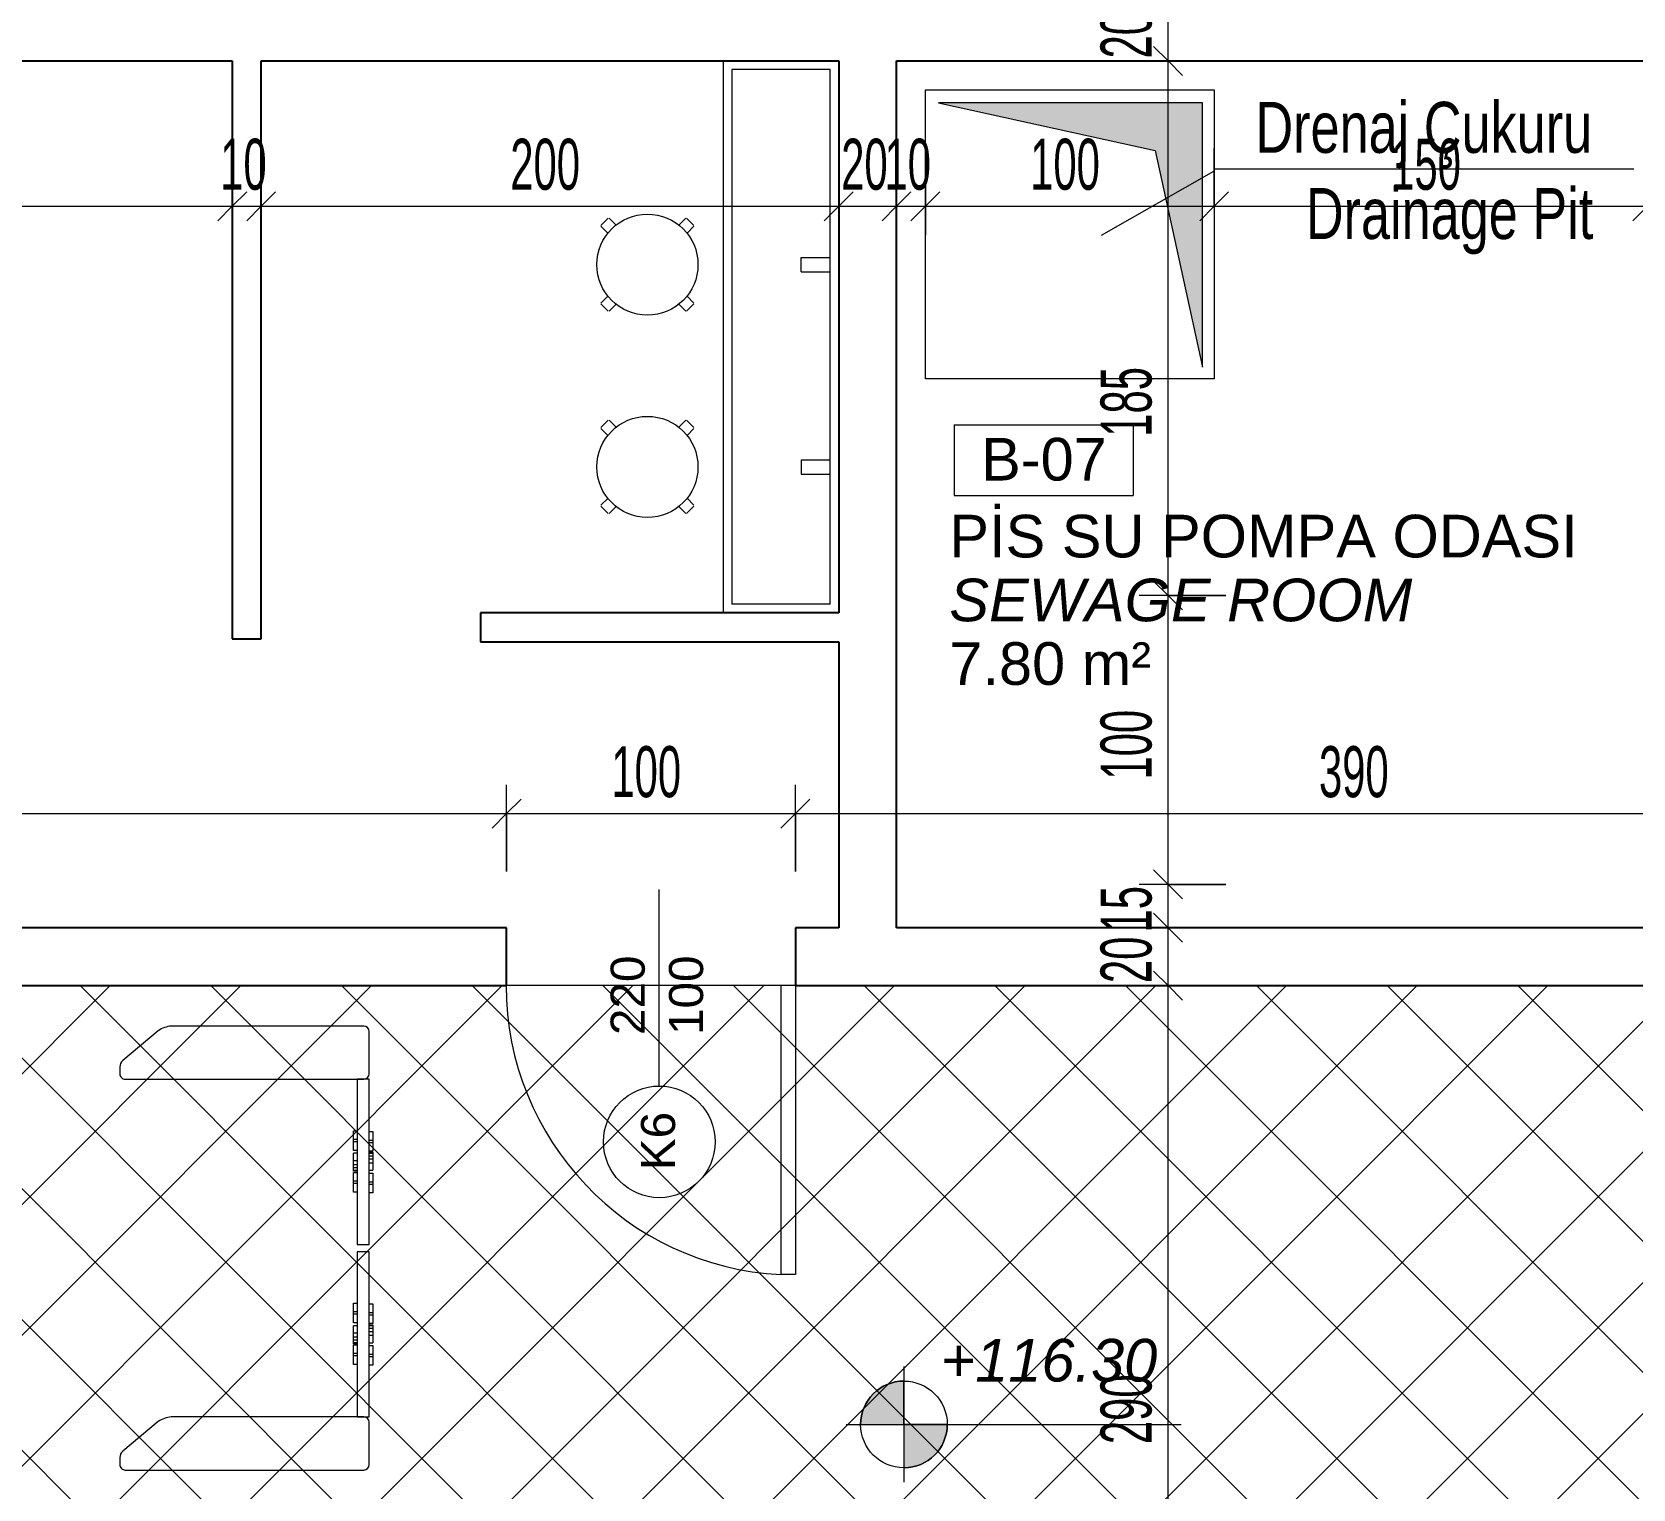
# Model space of a CAD drawing. Header units: centimetres. Extents: x -9345 to 11316, y -7197 to -3465.
# Drawn here: x -5701 to -5147, y -6075 to -5571 of the extents above; entities that cross this region are included whole.
import ezdxf

# ---------------------------------------------------------------- set-up
doc = ezdxf.new("R2010")
doc.units = ezdxf.units.CM
for name, color, linetype, lineweight in [('A-ANNO-DIMS', 211, 'Continuous', 9), ('A-ANNO-DIMS-100', 211, 'Continuous', 9), ('A-ANNO-NOTE', 131, 'Continuous', 9), ('A-AREA-IDEN', 2, 'Continuous', 9), ('A-DETL-GENF', 92, 'Continuous', 9), ('A-DETL-THIN', 151, 'Continuous', 9), ('A-DOOR', 31, 'Continuous', 9), ('A-DOOR-IDEN', 31, 'Continuous', 9), ('A-FLOR', 192, 'Continuous', 9), ('A-WALL', 113, 'Continuous', 9), ('G-ANNO-DIMS', 111, 'Continuous', 9), ('Q-SPCQ', 91, 'Continuous', 9)]:
    doc.layers.add(name, color=color, linetype=linetype, lineweight=lineweight)
doc.styles.add('Arial_2', font='arial.ttf', dxfattribs={"height": 14.752994})
doc.styles.add('Arial_5', font='arial.ttf', dxfattribs={"height": 11.802395})
doc.styles.add('Arial_I', font='ariali.ttf', dxfattribs={"height": 14.752994})
doc.styles.add('Swis721 LtCn BT_1', font='swisscl.ttf', dxfattribs={"width": 0.8, "height": 17.639445})
doc.styles.add('Swis721 LtCn BT_9', font='swisscl.ttf', dxfattribs={"height": 17.639445})
doc.styles.add('Swis721 LtCn BT_I_1', font='swisscli.ttf', dxfattribs={"height": 17.639445})
doc.dimstyles.new('IUAS_DIMENSION_INSIDE_100', dxfattribs={"dimscale": 30.48, "dimtxt": 18, "dimasz": 0.328084, "dimexe": 0.328084, "dimexo": 0.0625, "dimgap": 0, "dimtad": 1, "dimdec": 0, "dimdsep": 46, "dimtxsty": 'Swis721 LtCn BT_1', "dimblk1": 'OBLIQUE', "dimblk2": 'OBLIQUE', "dimsah": 1, "dimcen": 0.09, "dimdle": 0.328084, "dimazin": 0, "dimtfac": 1, "dimtdec": 4, "dimtix": 1, "dimtmove": 0, "dimatfit": 3, "dimfxl": 0.656168, "dimfxlon": 1, "dimtvp": 1, "dimtolj": 1, "dimtzin": 0, "dimarcsym": 2})
doc.dimstyles.new('IUAS_DIMENSION_INSIDE_100_4', dxfattribs={"dimscale": 30.48, "dimtxt": 18, "dimasz": 0.328084, "dimexe": 0.328084, "dimexo": 0.0625, "dimgap": 0, "dimtad": 1, "dimdec": 0, "dimdsep": 46, "dimtxsty": 'Swis721 LtCn BT_1', "dimblk1": 'OBLIQUE', "dimblk2": 'OBLIQUE', "dimsah": 1, "dimcen": 0.09, "dimdle": 0.328084, "dimazin": 0, "dimtfac": 1, "dimtdec": 4, "dimtix": 1, "dimtmove": 2, "dimatfit": 3, "dimfxl": 0.656168, "dimfxlon": 1, "dimtvp": 1, "dimtolj": 1, "dimtzin": 0, "dimarcsym": 2})

# ---------------------------------------------------------------- blocks, each defined once
blk = doc.blocks.new('Turnstile-eng  - 5 Lanes _1 ADA-V6-_116_30 KONKORS KATI _ CONCOURSE LEVEL')
at = {"layer": 'Q-SPCQ'}
for p, q in [((-140.14, 62.67), (-154.74, 62.67)), ((-81.08, 62.67), (-138.23, 62.67)), ((-138.23, 62.67), (-138.23, 58.47)), ((-120.15, 63.94), (-117.15, 63.94)), ((-120.15, 62.67), (-120.15, 63.94)), ((-117.15, 63.94), (-116.35, 63.94)), ((-117.15, 62.67), (-117.15, 63.94)), ((-116.35, 63.94), (-113.36, 63.94)), ((-116.35, 62.67), (-116.35, 63.94)), ((-113.36, 63.94), (-113.36, 62.67)), ((-112.94, 63.94), (-112.65, 63.94)), ((-112.94, 62.67), (-112.94, 63.94)), ((-112.65, 63.94), (-111.76, 63.94)), ((-112.65, 62.67), (-112.65, 63.94)), ((-111.76, 63.94), (-110.66, 63.94)), ((-111.76, 62.67), (-111.76, 63.94)), ((-110.66, 63.94), (-109.32, 63.94)), ((-110.66, 62.67), (-110.66, 63.94)), ((-109.32, 63.94), (-106.73, 63.94)), ((-109.32, 62.67), (-109.32, 63.94)), ((-106.73, 62.67), (-106.73, 63.94)), ((-105.73, 63.94), (-102.73, 63.94)), ((-105.73, 62.67), (-105.73, 63.94)), ((-102.73, 63.94), (-101.93, 63.94)), ((-102.73, 62.67), (-102.73, 63.94)), ((-101.93, 63.94), (-98.94, 63.94)), ((-101.93, 62.67), (-101.93, 63.94)), ((-98.94, 63.94), (-98.94, 62.67)), ((-81.08, 58.47), (-81.08, 62.67)), ((-21.39, 62.67), (-78.54, 62.67)), ((-78.54, 62.67), (-78.54, 58.47)), ((-60.46, 63.94), (-57.46, 63.94)), ((-60.46, 62.67), (-60.46, 63.94)), ((-57.46, 63.94), (-56.66, 63.94)), ((-57.46, 62.67), (-57.46, 63.94)), ((-56.66, 63.94), (-53.67, 63.94)), ((-56.66, 62.67), (-56.66, 63.94)), ((-53.67, 63.94), (-53.67, 62.67)), ((-53.25, 63.94), (-52.96, 63.94)), ((-53.25, 62.67), (-53.25, 63.94)), ((-52.96, 63.94), (-52.07, 63.94)), ((-52.96, 62.67), (-52.96, 63.94)), ((-52.07, 63.94), (-50.97, 63.94)), ((-52.07, 62.67), (-52.07, 63.94)), ((-50.97, 63.94), (-49.63, 63.94)), ((-50.97, 62.67), (-50.97, 63.94)), ((-49.63, 63.94), (-47.04, 63.94)), ((-49.63, 62.67), (-49.63, 63.94)), ((-47.04, 62.67), (-47.04, 63.94)), ((-46.04, 63.94), (-43.04, 63.94)), ((-46.04, 62.67), (-46.04, 63.94)), ((-43.04, 63.94), (-42.24, 63.94)), ((-43.04, 62.67), (-43.04, 63.94)), ((-42.24, 63.94), (-39.25, 63.94)), ((-42.24, 62.67), (-42.24, 63.94)), ((-39.25, 63.94), (-39.25, 62.67)), ((-21.39, 58.47), (-21.39, 62.67)), ((-4.88, 62.67), (-19.49, 62.67)), ((-156.65, 60.77), (-156.65, -5.91)), ((-138.23, -21.78), (-138.23, 60.77)), ((-138.23, 58.47), (-81.08, 58.47)), ((-120.38, 57.2), (-120.38, 58.47)), ((-117.38, 57.2), (-120.38, 57.2)), ((-117.38, 58.47), (-117.38, 57.2)), ((-116.59, 57.2), (-117.38, 57.2)), ((-116.59, 58.47), (-116.59, 57.2)), ((-113.59, 57.2), (-116.59, 57.2)), ((-113.59, 58.47), (-113.59, 57.2)), ((-112.59, 58.47), (-112.59, 57.2)), ((-110, 57.2), (-112.59, 57.2)), ((-110, 58.47), (-110, 57.2)), ((-108.66, 57.2), (-110, 57.2)), ((-108.66, 58.47), (-108.66, 57.2)), ((-107.56, 57.2), (-108.66, 57.2)), ((-107.56, 58.47), (-107.56, 57.2)), ((-106.67, 57.2), (-107.56, 57.2)), ((-106.67, 58.47), (-106.67, 57.2)), ((-106.38, 57.2), (-106.67, 57.2)), ((-106.38, 58.47), (-106.38, 57.2)), ((-105.96, 57.2), (-105.96, 58.47)), ((-102.97, 57.2), (-105.96, 57.2)), ((-102.97, 58.47), (-102.97, 57.2)), ((-102.17, 57.2), (-102.97, 57.2)), ((-102.17, 58.47), (-102.17, 57.2)), ((-99.17, 57.2), (-102.17, 57.2)), ((-99.17, 58.47), (-99.17, 57.2)), ((-78.54, 58.47), (-21.39, 58.47)), ((-60.69, 57.2), (-60.69, 58.47)), ((-57.69, 57.2), (-60.69, 57.2)), ((-57.69, 58.47), (-57.69, 57.2)), ((-56.9, 57.2), (-57.69, 57.2)), ((-56.9, 58.47), (-56.9, 57.2)), ((-53.9, 57.2), (-56.9, 57.2)), ((-53.9, 58.47), (-53.9, 57.2)), ((-52.9, 58.47), (-52.9, 57.2)), ((-50.31, 57.2), (-52.9, 57.2)), ((-50.31, 58.47), (-50.31, 57.2)), ((-48.97, 57.2), (-50.31, 57.2)), ((-48.97, 58.47), (-48.97, 57.2)), ((-47.87, 57.2), (-48.97, 57.2)), ((-47.87, 58.47), (-47.87, 57.2)), ((-46.98, 57.2), (-47.87, 57.2)), ((-46.98, 58.47), (-46.98, 57.2)), ((-46.69, 57.2), (-46.98, 57.2)), ((-46.69, 58.47), (-46.69, 57.2)), ((-46.27, 57.2), (-46.27, 58.47)), ((-43.28, 57.2), (-46.27, 57.2)), ((-43.28, 58.47), (-43.28, 57.2)), ((-42.48, 57.2), (-43.28, 57.2)), ((-42.48, 58.47), (-42.48, 57.2)), ((-39.48, 57.2), (-42.48, 57.2)), ((-39.48, 58.47), (-39.48, 57.2)), ((-21.39, 60.77), (-21.39, -5.91)), ((-2.98, -21.78), (-2.98, 60.77)), ((-155.02, -10.39), (-144.71, -22.67)), ((-19.76, -10.39), (-9.46, -22.67)), ((-142.53, -23.69), (-140.14, -23.69)), ((-7.28, -23.69), (-4.88, -23.69))]:
    blk.add_line(p, q, dxfattribs=at)
for centre, radius, start, end in [((-154.74, 60.77), 1.91, 90, 180), ((-140.14, 60.77), 1.91, 0, 90), ((-19.49, 60.77), 1.91, 90, 180), ((-4.88, 60.77), 1.91, 360, 90), ((-146.43, -4.73), 10.29, 186.5838, 213.4162), ((-11.17, -4.73), 10.29, 186.5838, 213.4162), ((-140.14, -21.78), 1.91, 270, 360), ((-4.88, -21.78), 1.91, 270, 360), ((-142.5, -20.78), 2.91, 220.5695, 269.4305), ((-7.25, -20.78), 2.91, 220.5695, 269.4305)]:
    blk.add_arc(centre, radius, start, end, dxfattribs=at)
blk = doc.blocks.new('M_Single-Flush2 - IUAS_A_DOOR_K6 _sac kasa- sac kanat  100x220_-1641089-_116_30 KONKORS KATI _ CONCOURSE LEVEL')
at = {"layer": 'A-DOOR', "lineweight": 18}
for p, q in [((44.9, -10), (44.9, -110.04)), ((50, -10), (44.9, -10)), ((50, -10), (50, -110.04)), ((50, -110.04), (44.9, -110.04))]:
    blk.add_line(p, q, dxfattribs=at)
at = {"layer": 'A-DOOR'}
blk.add_arc((50, -10), 100.17, 180, 267.0816, dxfattribs=at)
blk = doc.blocks.new('IUAS_A_ROOM_100S - No_İsmi_Alan-1315501-_116_30 KONKORS KATI _ CONCOURSE LEVEL')
at = {"layer": 'A-AREA-IDEN'}
for p, q in [((-0.101, 0.1926), (-0.101, -0.0511)), ((-0.101, 0.1926), (0.5191, 0.1926)), ((0.5191, 0.1926), (0.5191, -0.0511)), ((-0.101, -0.0511), (0.5191, -0.0511))]:
    blk.add_line(p, q, dxfattribs=at)
blk = doc.blocks.new('DIMBLOCK65-_116_30 KONKORS KATI _ CONCOURSE LEVEL')
at = {"layer": 'A-ANNO-DIMS-100', "transparency": 16777216}
for p, q in [((-6131.98, -5610.82), (-6131.98, -5640.82)), ((-6131.98, -5630.82), (-6131.98, -5610.82)), ((-5631.98, -5610.82), (-5631.98, -5640.82)), ((-5631.98, -5630.82), (-5631.98, -5610.82)), ((-6131.98, -5630.82), (-6126.98, -5625.82)), ((-5631.98, -5630.82), (-5626.98, -5625.82)), ((-6131.98, -5630.82), (-6136.98, -5635.82)), ((-6131.98, -5630.82), (-5631.98, -5630.82)), ((-5631.98, -5630.82), (-5636.98, -5635.82))]:
    blk.add_line(p, q, dxfattribs=at)
at = {"layer": 'A-ANNO-DIMS-100', "color": 0, "transparency": 16777216, "insert": (-5895.7, -5607.46), "char_height": 17.639, "width": 32.9143, "attachment_point": 1, "line_spacing_factor": 0.971848, "style": 'Swis721 LtCn BT_1'}
blk.add_mtext('500', dxfattribs=at)
blk = doc.blocks.new('_Oblique')
at = {"color": 0, "linetype": 'ByBlock', "lineweight": -2}
blk.add_line((-0.5, -0.5), (0.5, 0.5), dxfattribs=at)
blk = doc.blocks.new('DIMBLOCK66-_116_30 KONKORS KATI _ CONCOURSE LEVEL')
at = {"layer": 'A-ANNO-DIMS-100', "transparency": 16777216}
for p, q in [((-5631.98, -5610.82), (-5631.98, -5640.82)), ((-5631.98, -5630.82), (-5631.98, -5610.82)), ((-5621.98, -5610.82), (-5621.98, -5640.82)), ((-5621.98, -5630.82), (-5621.98, -5610.82)), ((-5631.98, -5630.82), (-5626.98, -5625.82)), ((-5621.98, -5630.82), (-5616.98, -5625.82)), ((-5631.98, -5630.82), (-5636.98, -5635.82)), ((-5631.98, -5630.82), (-5621.98, -5630.82)), ((-5621.98, -5630.82), (-5626.98, -5635.82))]:
    blk.add_line(p, q, dxfattribs=at)
at = {"layer": 'A-ANNO-DIMS-100', "color": 0, "transparency": 16777216, "insert": (-5636.13, -5607.46), "char_height": 17.639, "width": 21.9429, "attachment_point": 1, "line_spacing_factor": 0.971848, "style": 'Swis721 LtCn BT_1'}
blk.add_mtext('10', dxfattribs=at)
blk = doc.blocks.new('DIMBLOCK67-_116_30 KONKORS KATI _ CONCOURSE LEVEL')
at = {"layer": 'A-ANNO-DIMS-100', "transparency": 16777216}
for p, q in [((-5621.98, -5610.82), (-5621.98, -5640.82)), ((-5621.98, -5630.82), (-5621.98, -5610.82)), ((-5421.98, -5610.82), (-5421.98, -5640.82)), ((-5421.98, -5630.82), (-5421.98, -5610.82)), ((-5621.98, -5630.82), (-5616.98, -5625.82)), ((-5421.98, -5630.82), (-5416.98, -5625.82)), ((-5621.98, -5630.82), (-5626.98, -5635.82)), ((-5621.98, -5630.82), (-5421.98, -5630.82)), ((-5421.98, -5630.82), (-5426.98, -5635.82))]:
    blk.add_line(p, q, dxfattribs=at)
at = {"layer": 'A-ANNO-DIMS-100', "color": 0, "transparency": 16777216, "insert": (-5535.7, -5607.46), "char_height": 17.639, "width": 32.9143, "attachment_point": 1, "line_spacing_factor": 0.971848, "style": 'Swis721 LtCn BT_1'}
blk.add_mtext('200', dxfattribs=at)
blk = doc.blocks.new('DIMBLOCK68-_116_30 KONKORS KATI _ CONCOURSE LEVEL')
at = {"layer": 'A-ANNO-DIMS-100', "transparency": 16777216}
for p, q in [((-5421.98, -5610.82), (-5421.98, -5640.82)), ((-5421.98, -5630.82), (-5421.98, -5610.82)), ((-5401.98, -5610.82), (-5401.98, -5640.82)), ((-5401.98, -5630.82), (-5401.98, -5610.82)), ((-5421.98, -5630.82), (-5416.98, -5625.82)), ((-5401.98, -5630.82), (-5396.98, -5625.82)), ((-5421.98, -5630.82), (-5426.98, -5635.82)), ((-5421.98, -5630.82), (-5401.98, -5630.82)), ((-5401.98, -5630.82), (-5406.98, -5635.82))]:
    blk.add_line(p, q, dxfattribs=at)
at = {"layer": 'A-ANNO-DIMS-100', "color": 0, "transparency": 16777216, "insert": (-5421.13, -5607.46), "char_height": 17.639, "width": 21.9429, "attachment_point": 1, "line_spacing_factor": 0.971848, "style": 'Swis721 LtCn BT_1'}
blk.add_mtext('20', dxfattribs=at)
blk = doc.blocks.new('DIMBLOCK69-_116_30 KONKORS KATI _ CONCOURSE LEVEL')
at = {"layer": 'A-ANNO-DIMS-100', "transparency": 16777216}
for p, q in [((-5401.98, -5610.82), (-5401.98, -5640.82)), ((-5401.98, -5630.82), (-5401.98, -5610.82)), ((-5391.98, -5610.82), (-5391.98, -5640.82)), ((-5391.98, -5630.82), (-5391.98, -5610.82)), ((-5401.98, -5630.82), (-5396.98, -5625.82)), ((-5391.98, -5630.82), (-5386.98, -5625.82)), ((-5401.98, -5630.82), (-5406.98, -5635.82)), ((-5401.98, -5630.82), (-5391.98, -5630.82)), ((-5391.98, -5630.82), (-5396.98, -5635.82))]:
    blk.add_line(p, q, dxfattribs=at)
at = {"layer": 'A-ANNO-DIMS-100', "color": 0, "transparency": 16777216, "insert": (-5406.13, -5607.46), "char_height": 17.639, "width": 21.9429, "attachment_point": 1, "line_spacing_factor": 0.971848, "style": 'Swis721 LtCn BT_1'}
blk.add_mtext('10', dxfattribs=at)
blk = doc.blocks.new('DIMBLOCK70-_116_30 KONKORS KATI _ CONCOURSE LEVEL')
at = {"layer": 'A-ANNO-DIMS-100', "transparency": 16777216}
for p, q in [((-5391.98, -5610.82), (-5391.98, -5640.82)), ((-5391.98, -5630.82), (-5391.98, -5610.82)), ((-5291.98, -5610.82), (-5291.98, -5640.82)), ((-5291.98, -5630.82), (-5291.98, -5610.82)), ((-5391.98, -5630.82), (-5386.98, -5625.82)), ((-5291.98, -5630.82), (-5286.98, -5625.82)), ((-5391.98, -5630.82), (-5396.98, -5635.82)), ((-5391.98, -5630.82), (-5291.98, -5630.82)), ((-5291.98, -5630.82), (-5296.98, -5635.82))]:
    blk.add_line(p, q, dxfattribs=at)
at = {"layer": 'A-ANNO-DIMS-100', "color": 0, "transparency": 16777216, "insert": (-5355.7, -5607.46), "char_height": 17.639, "width": 32.9143, "attachment_point": 1, "line_spacing_factor": 0.971848, "style": 'Swis721 LtCn BT_1'}
blk.add_mtext('100', dxfattribs=at)
blk = doc.blocks.new('DIMBLOCK71-_116_30 KONKORS KATI _ CONCOURSE LEVEL')
at = {"layer": 'A-ANNO-DIMS-100', "transparency": 16777216}
for p, q in [((-5291.98, -5610.82), (-5291.98, -5640.82)), ((-5291.98, -5630.82), (-5291.98, -5610.82)), ((-5141.98, -5610.82), (-5141.98, -5640.82)), ((-5141.98, -5630.82), (-5141.98, -5610.82)), ((-5291.98, -5630.82), (-5286.98, -5625.82)), ((-5141.98, -5630.82), (-5136.98, -5625.82)), ((-5291.98, -5630.82), (-5296.98, -5635.82)), ((-5291.98, -5630.82), (-5141.98, -5630.82)), ((-5141.98, -5630.82), (-5146.98, -5635.82))]:
    blk.add_line(p, q, dxfattribs=at)
at = {"layer": 'A-ANNO-DIMS-100', "color": 0, "transparency": 16777216, "insert": (-5230.7, -5607.46), "char_height": 17.639, "width": 32.9143, "attachment_point": 1, "line_spacing_factor": 0.971848, "style": 'Swis721 LtCn BT_1'}
blk.add_mtext('150', dxfattribs=at)
blk = doc.blocks.new('DIMBLOCK93-_116_30 KONKORS KATI _ CONCOURSE LEVEL')
at = {"layer": 'A-ANNO-DIMS-100', "transparency": 16777216}
for p, q in [((-6131.98, -5821.04), (-6131.98, -5851.04)), ((-6131.98, -5841.04), (-6131.98, -5821.04)), ((-5536.98, -5861.04), (-5536.98, -5831.04)), ((-6131.98, -5841.04), (-6126.98, -5836.04)), ((-5536.98, -5841.04), (-5531.98, -5836.04)), ((-6141.98, -5841.04), (-5536.98, -5841.04)), ((-6131.98, -5841.04), (-6136.98, -5846.04)), ((-5536.98, -5841.04), (-5541.98, -5846.04)), ((-5536.98, -5841.04), (-5536.98, -5861.04))]:
    blk.add_line(p, q, dxfattribs=at)
at = {"layer": 'A-ANNO-DIMS-100', "color": 0, "transparency": 16777216, "insert": (-5848.2, -5817.69), "char_height": 17.639, "width": 32.9143, "attachment_point": 1, "line_spacing_factor": 0.971848, "style": 'Swis721 LtCn BT_1'}
blk.add_mtext('595', dxfattribs=at)
blk = doc.blocks.new('DIMBLOCK94-_116_30 KONKORS KATI _ CONCOURSE LEVEL')
at = {"layer": 'A-ANNO-DIMS-100', "transparency": 16777216}
for p, q in [((-5536.98, -5861.04), (-5536.98, -5831.04)), ((-5436.98, -5861.04), (-5436.98, -5831.04)), ((-5536.98, -5841.04), (-5531.98, -5836.04)), ((-5436.98, -5841.04), (-5431.98, -5836.04)), ((-5536.98, -5841.04), (-5541.98, -5846.04)), ((-5536.98, -5841.04), (-5436.98, -5841.04)), ((-5536.98, -5841.04), (-5536.98, -5861.04)), ((-5436.98, -5841.04), (-5441.98, -5846.04)), ((-5436.98, -5841.04), (-5436.98, -5861.04))]:
    blk.add_line(p, q, dxfattribs=at)
at = {"layer": 'A-ANNO-DIMS-100', "color": 0, "transparency": 16777216, "insert": (-5500.7, -5817.69), "char_height": 17.639, "width": 32.9143, "attachment_point": 1, "line_spacing_factor": 0.971848, "style": 'Swis721 LtCn BT_1'}
blk.add_mtext('100', dxfattribs=at)
blk = doc.blocks.new('DIMBLOCK95-_116_30 KONKORS KATI _ CONCOURSE LEVEL')
at = {"layer": 'A-ANNO-DIMS-100', "transparency": 16777216}
for p, q in [((-5436.98, -5861.04), (-5436.98, -5831.04)), ((-5046.98, -5861.04), (-5046.98, -5831.04)), ((-5436.98, -5841.04), (-5431.98, -5836.04)), ((-5046.98, -5841.04), (-5041.98, -5836.04)), ((-5436.98, -5841.04), (-5441.98, -5846.04)), ((-5436.98, -5841.04), (-5046.98, -5841.04)), ((-5436.98, -5841.04), (-5436.98, -5861.04)), ((-5046.98, -5841.04), (-5051.98, -5846.04)), ((-5046.98, -5841.04), (-5046.98, -5861.04))]:
    blk.add_line(p, q, dxfattribs=at)
at = {"layer": 'A-ANNO-DIMS-100', "color": 0, "transparency": 16777216, "insert": (-5255.7, -5817.69), "char_height": 17.639, "width": 32.9143, "attachment_point": 1, "line_spacing_factor": 0.971848, "style": 'Swis721 LtCn BT_1'}
blk.add_mtext('390', dxfattribs=at)
blk = doc.blocks.new('DIMBLOCK235-_116_30 KONKORS KATI _ CONCOURSE LEVEL')
at = {"layer": 'A-ANNO-DIMS-100', "transparency": 16777216}
for p, q in [((-5307.97, -5900.53), (-5312.97, -5895.53)), ((-5327.97, -5900.53), (-5297.97, -5900.53)), ((-5307.97, -5900.53), (-5327.97, -5900.53)), ((-5307.97, -6190.53), (-5307.97, -5900.53)), ((-5307.97, -5900.53), (-5302.97, -5905.53)), ((-5307.97, -6190.53), (-5312.97, -6185.53)), ((-5327.97, -6190.53), (-5297.97, -6190.53)), ((-5307.97, -6190.53), (-5327.97, -6190.53)), ((-5307.97, -6190.53), (-5302.97, -6195.53))]:
    blk.add_line(p, q, dxfattribs=at)
at = {"layer": 'A-ANNO-DIMS-100', "color": 0, "transparency": 16777216, "insert": (-5331.33, -6059.24), "char_height": 17.639, "width": 32.9143, "attachment_point": 1, "rotation": 90, "line_spacing_factor": 0.971848, "style": 'Swis721 LtCn BT_1'}
blk.add_mtext('290', dxfattribs=at)
blk = doc.blocks.new('DIMBLOCK236-_116_30 KONKORS KATI _ CONCOURSE LEVEL')
at = {"layer": 'A-ANNO-DIMS-100', "transparency": 16777216}
for p, q in [((-5307.97, -5880.53), (-5312.97, -5875.53)), ((-5327.97, -5880.53), (-5297.97, -5880.53)), ((-5307.97, -5880.53), (-5327.97, -5880.53)), ((-5307.97, -5900.53), (-5307.97, -5880.53)), ((-5307.97, -5880.53), (-5302.97, -5885.53)), ((-5307.97, -5900.53), (-5312.97, -5895.53)), ((-5327.97, -5900.53), (-5297.97, -5900.53)), ((-5307.97, -5900.53), (-5327.97, -5900.53)), ((-5307.97, -5900.53), (-5302.97, -5905.53))]:
    blk.add_line(p, q, dxfattribs=at)
at = {"layer": 'A-ANNO-DIMS-100', "color": 0, "transparency": 16777216, "insert": (-5331.33, -5899.67), "char_height": 17.639, "width": 21.9429, "attachment_point": 1, "rotation": 90, "line_spacing_factor": 0.971848, "style": 'Swis721 LtCn BT_1'}
blk.add_mtext('20', dxfattribs=at)
blk = doc.blocks.new('DIMBLOCK237-_116_30 KONKORS KATI _ CONCOURSE LEVEL')
at = {"layer": 'A-ANNO-DIMS-100', "transparency": 16777216}
for p, q in [((-5307.97, -5865.53), (-5312.97, -5860.53)), ((-5287.97, -5865.53), (-5317.97, -5865.53)), ((-5307.97, -5880.53), (-5307.97, -5865.53)), ((-5307.97, -5865.53), (-5302.97, -5870.53)), ((-5307.97, -5865.53), (-5287.97, -5865.53)), ((-5307.97, -5880.53), (-5312.97, -5875.53)), ((-5327.97, -5880.53), (-5297.97, -5880.53)), ((-5307.97, -5880.53), (-5327.97, -5880.53)), ((-5307.97, -5880.53), (-5302.97, -5885.53))]:
    blk.add_line(p, q, dxfattribs=at)
at = {"layer": 'A-ANNO-DIMS-100', "color": 0, "transparency": 16777216, "insert": (-5331.33, -5882.17), "char_height": 17.639, "width": 21.9429, "attachment_point": 1, "rotation": 90, "line_spacing_factor": 0.971848, "style": 'Swis721 LtCn BT_1'}
blk.add_mtext('15', dxfattribs=at)
blk = doc.blocks.new('DIMBLOCK238-_116_30 KONKORS KATI _ CONCOURSE LEVEL')
at = {"layer": 'A-ANNO-DIMS-100', "transparency": 16777216}
for p, q in [((-5307.97, -5765.53), (-5312.97, -5760.53)), ((-5287.97, -5765.53), (-5317.97, -5765.53)), ((-5307.97, -5865.53), (-5307.97, -5765.53)), ((-5307.97, -5765.53), (-5302.97, -5770.53)), ((-5307.97, -5765.53), (-5287.97, -5765.53)), ((-5307.97, -5865.53), (-5312.97, -5860.53)), ((-5287.97, -5865.53), (-5317.97, -5865.53)), ((-5307.97, -5865.53), (-5302.97, -5870.53)), ((-5307.97, -5865.53), (-5287.97, -5865.53))]:
    blk.add_line(p, q, dxfattribs=at)
at = {"layer": 'A-ANNO-DIMS-100', "color": 0, "transparency": 16777216, "insert": (-5331.33, -5829.24), "char_height": 17.639, "width": 32.9143, "attachment_point": 1, "rotation": 90, "line_spacing_factor": 0.971848, "style": 'Swis721 LtCn BT_1'}
blk.add_mtext('100', dxfattribs=at)
blk = doc.blocks.new('DIMBLOCK239-_116_30 KONKORS KATI _ CONCOURSE LEVEL')
at = {"layer": 'A-ANNO-DIMS-100', "transparency": 16777216}
for p, q in [((-5307.97, -5580.53), (-5312.97, -5575.53)), ((-5327.97, -5580.53), (-5297.97, -5580.53)), ((-5307.97, -5580.53), (-5327.97, -5580.53)), ((-5307.97, -5765.53), (-5307.97, -5580.53)), ((-5307.97, -5580.53), (-5302.97, -5585.53)), ((-5307.97, -5765.53), (-5312.97, -5760.53)), ((-5287.97, -5765.53), (-5317.97, -5765.53)), ((-5307.97, -5765.53), (-5302.97, -5770.53)), ((-5307.97, -5765.53), (-5287.97, -5765.53))]:
    blk.add_line(p, q, dxfattribs=at)
at = {"layer": 'A-ANNO-DIMS-100', "color": 0, "transparency": 16777216, "insert": (-5331.33, -5710.6), "char_height": 17.639, "width": 32.9143, "attachment_point": 1, "rotation": 90, "line_spacing_factor": 0.971848, "style": 'Swis721 LtCn BT_1'}
blk.add_mtext('185', dxfattribs=at)
blk = doc.blocks.new('DIMBLOCK240-_116_30 KONKORS KATI _ CONCOURSE LEVEL')
at = {"layer": 'A-ANNO-DIMS-100', "transparency": 16777216}
for p, q in [((-5307.97, -5560.53), (-5312.97, -5555.53)), ((-5327.97, -5560.53), (-5297.97, -5560.53)), ((-5307.97, -5560.53), (-5327.97, -5560.53)), ((-5307.97, -5580.53), (-5307.97, -5560.53)), ((-5307.97, -5560.53), (-5302.97, -5565.53)), ((-5307.97, -5580.53), (-5312.97, -5575.53)), ((-5327.97, -5580.53), (-5297.97, -5580.53)), ((-5307.97, -5580.53), (-5327.97, -5580.53)), ((-5307.97, -5580.53), (-5302.97, -5585.53))]:
    blk.add_line(p, q, dxfattribs=at)
at = {"layer": 'A-ANNO-DIMS-100', "color": 0, "transparency": 16777216, "insert": (-5331.33, -5579.67), "char_height": 17.639, "width": 21.9429, "attachment_point": 1, "rotation": 90, "line_spacing_factor": 0.971848, "style": 'Swis721 LtCn BT_1'}
blk.add_mtext('20', dxfattribs=at)
blk = doc.blocks.new('Spot Elevations - IUAS_A_PLAN_ELEVATION-1314357-_116_30 KONKORS KATI _ CONCOURSE LEVEL')
at = {"layer": 'G-ANNO-DIMS'}
h = blk.add_hatch(color=256, dxfattribs=at)
edge = h.paths.add_edge_path(flags=0)
edge.add_line((0, 0), (-0.15, 0))
edge.add_arc((0, 0), 0.15, 90, 180, ccw=False)
edge.add_line((0, 0.15), (0, 0))
h = blk.add_hatch(color=256, dxfattribs=at)
edge = h.paths.add_edge_path(flags=0)
edge.add_line((0, 0), (0.15, 0))
edge.add_arc((0, 0), 0.15, 270, 360, ccw=False)
edge.add_line((0, -0.15), (0, 0))
for p, q in [((0, 0.2), (0, -0.2)), ((0, 0), (0, 0.15)), ((-0.2, 0), (0.9596, 0)), ((-0.15, 0), (0, 0)), ((0, 0), (0, -0.15)), ((0.15, 0), (0, 0))]:
    blk.add_line(p, q, dxfattribs=at)
blk.add_circle((0, 0), 0.15, dxfattribs=at)
for start, end in [(90, 180), (270, 360)]:
    blk.add_arc((0, 0), 0.15, start, end, dxfattribs=at)
blk = doc.blocks.new('DOOR TAG SOLA C_2mm - TR_Kapi_pozu_04_saga_uste_2mm-1642461-_116_30 KONKORS KATI _ CONCOURSE LEVEL')
at = {"layer": 'A-DOOR-IDEN'}
blk.add_line((-0.3137, -0.007), (0.3666, -0.0062), dxfattribs=at)
blk.add_circle((-0.5069, -0.0072), 0.1932, dxfattribs=at)
blk = doc.blocks.new('TURENG_YAZI1 - TURENG_YAZI-1811958-_116_30 KONKORS KATI _ CONCOURSE LEVEL')
at = {"layer": 'A-ANNO-NOTE'}
blk.add_line((0, 0), (1.4544, 0), dxfattribs=at)

msp = doc.modelspace()

# ---------------------------------------------------------------- hatches: boundary and pattern name
at = {"layer": 'A-DETL-GENF', "lineweight": 18}
h = msp.add_hatch(dxfattribs=at)
h.set_pattern_fill('FP_6', color=253, style=0, pattern_type=2)
h.set_pattern_definition([(45, (0, 0), (-22.62742, 22.62742), []), (135, (0, 0), (-22.62742, -22.62742), [])])
h.paths.add_polyline_path([(-2151.98, -6550.52), (-2151.98, -6310.53), (-2063.98, -6310.53), (-2063.98, -6130.53), (-2152.23, -6130.53), (-2152.23, -5950.53), (-2172.23, -5950.53), (-2172.23, -5575.47), (-2179.07, -5580.6), (-2186.56, -5584.7), (-2194.56, -5587.7), (-2202.91, -5589.53), (-2211.43, -5590.15), (-2219.95, -5589.56), (-2228.31, -5587.75), (-2236.32, -5584.78), (-2244.21, -5580.42), (-2250.67, -5575.59), (-2256.73, -5569.56), (-2261.86, -5562.73), (-2265.97, -5555.24), (-2268.98, -5547.24), (-2270.81, -5538.9), (-2271.44, -5530.38), (-2270.85, -5521.85), (-2269.06, -5513.5), (-2266.09, -5505.49), (-2262.02, -5497.98), (-2256.91, -5491.12), (-2250.89, -5485.06), (-2244.06, -5479.92), (-2236.57, -5475.81), (-2228.58, -5472.8), (-2220.23, -5470.95), (-2211.71, -5470.32), (-2203.36, -5470.93), (-2195.18, -5472.69), (-2187.32, -5475.58), (-2179.93, -5479.53), (-2173.17, -5484.47), (-2167.16, -5490.3), (-2162.02, -5496.91), (-2157.85, -5504.17), (-2154.73, -5511.94), (-2152.72, -5520.07), (-2151.86, -5528.4), (-2152.16, -5536.77), (-2153.63, -5545.01), (-2156.23, -5552.97), (-2159.91, -5560.49), (-1801.98, -5560.52), (-1801.98, -5057.62), (-1801.45, -5040.73), (-1799.72, -5023.92), (-1796.79, -5007.28), (-1792.67, -4990.89), (-1787.39, -4974.84), (-1780.98, -4959.21), (-1773.47, -4944.08), (-1764.89, -4929.52), (-1755.3, -4915.61), (-1744.73, -4902.43), (-1733.24, -4890.03), (-1720.9, -4878.49), (-1707.77, -4867.86), (-1693.91, -4858.2), (-1679.39, -4849.56), (-1664.29, -4841.97), (-1648.69, -4835.49), (-1632.66, -4830.14), (-1616.29, -4825.95), (-1599.67, -4822.94), (-1582.87, -4821.13), (-1565.98, -4820.52), (-811.98, -4820.52), (-811.98, -4815.27), (-661.98, -4815.27), (-661.98, -4164.91), (-811.98, -4164.91), (-811.98, -4140.52), (-2248.98, -4140.52), (-2248.98, -4460.52), (-3061.98, -4460.52), (-3061.98, -4140.52), (-3986.98, -4140.52), (-3986.98, -4320.53), (-4091.98, -4320.53), (-4091.98, -4630.53), (-3986.98, -4630.53), (-3986.98, -4810.52), (-3836.98, -4810.52), (-3836.98, -4910.52), (-3986.98, -4910.52), (-3986.98, -4814.92), (-4786.98, -4814.92), (-4786.98, -4910.53), (-4936.98, -4910.53), (-4936.98, -4815.47), (-4991.98, -4815.47), (-4991.98, -4140.52), (-6661.98, -4140.52), (-6661.98, -4165.41), (-6811.98, -4165.41), (-6811.98, -4816.78), (-6661.98, -4816.78), (-6661.98, -5290.53), (-4006.98, -5290.53), (-3987.44, -5291.15), (-3967.98, -5293.03), (-3948.68, -5296.15), (-3929.62, -5300.5), (-3910.87, -5306.07), (-3892.53, -5312.82), (-3874.65, -5320.73), (-3857.31, -5329.78), (-3840.59, -5339.91), (-3824.56, -5351.1), (-3809.27, -5363.29), (-3794.8, -5376.43), (-3781.2, -5390.48), (-3768.52, -5405.36), (-3756.83, -5421.03), (-3746.16, -5437.42), (-3735.92, -5455.8), (-3728.09, -5472.07), (-3720.75, -5490.19), (-3714.59, -5508.75), (-3709.63, -5527.66), (-3705.89, -5546.85), (-3703.39, -5566.24), (-3702.14, -5585.75), (-3702.14, -5605.3), (-3703.39, -5624.81), (-3705.89, -5644.21), (-3709.63, -5663.4), (-3714.59, -5682.31), (-3720.75, -5700.86), (-3728.09, -5718.99), (-3736.57, -5736.6), (-3746.17, -5753.64), (-3756.83, -5770.02), (-3768.53, -5785.69), (-3781.2, -5800.58), (-3794.8, -5814.62), (-3809.27, -5827.77), (-3824.56, -5839.96), (-3840.6, -5851.14), (-3857.32, -5861.28), (-3874.65, -5870.32), (-3892.53, -5878.24), (-3910.88, -5884.99), (-3929.62, -5890.55), (-3948.68, -5894.9), (-3967.98, -5898.02), (-3987.44, -5899.9), (-4006.98, -5900.53), (-6131.98, -5900.51), (-6131.98, -6190.52), (-4061.98, -6190.53), (-4061.98, -6370.53), (-3978.51, -6370.53), (-3978.51, -6550.51), (-2167.91, -6550.52)], flags=0)
h.paths.add_polyline_path([(-3186.98, -5580.53), (-3186.98, -5480.53), (-3036.98, -5480.53), (-3036.98, -5580.53), (-3159.77, -5580.53)], flags=0)
h.paths.add_polyline_path([(-3111.98, -4920.52), (-3120.52, -4919.91), (-3128.88, -4918.09), (-3136.9, -4915.1), (-3144.42, -4911), (-3151.27, -4905.87), (-3157.33, -4899.81), (-3162.46, -4892.96), (-3166.56, -4885.45), (-3169.55, -4877.43), (-3171.37, -4869.06), (-3171.98, -4860.52), (-3171.37, -4851.98), (-3169.55, -4843.62), (-3166.56, -4835.6), (-3162.46, -4828.08), (-3157.33, -4821.23), (-3151.27, -4815.18), (-3144.42, -4810.05), (-3136.9, -4805.94), (-3128.88, -4802.95), (-3120.52, -4801.13), (-3111.98, -4800.52), (-3103.44, -4801.13), (-3095.08, -4802.95), (-3087.06, -4805.94), (-3079.54, -4810.05), (-3072.69, -4815.18), (-3066.64, -4821.23), (-3061.5, -4828.08), (-3057.4, -4835.6), (-3054.41, -4843.62), (-3052.59, -4851.98), (-3051.98, -4860.52), (-3052.59, -4869.06), (-3054.41, -4877.43), (-3057.4, -4885.45), (-3061.5, -4892.96), (-3066.64, -4899.81), (-3072.69, -4905.87), (-3079.54, -4911), (-3087.06, -4915.1), (-3095.08, -4918.09), (-3103.44, -4919.91)], flags=0)
h.paths.add_polyline_path([(-2211.98, -4920.52), (-2220.52, -4919.91), (-2228.88, -4918.09), (-2236.9, -4915.1), (-2244.42, -4911), (-2251.27, -4905.87), (-2257.33, -4899.81), (-2262.46, -4892.96), (-2266.56, -4885.45), (-2269.55, -4877.43), (-2271.37, -4869.06), (-2271.98, -4860.52), (-2271.37, -4851.98), (-2269.55, -4843.62), (-2266.56, -4835.6), (-2262.46, -4828.08), (-2257.33, -4821.23), (-2251.27, -4815.18), (-2244.21, -4809.93), (-2236.9, -4805.94), (-2228.88, -4802.95), (-2220.52, -4801.13), (-2211.98, -4800.52), (-2203.44, -4801.13), (-2195.08, -4802.95), (-2187.06, -4805.94), (-2179.54, -4810.05), (-2172.69, -4815.18), (-2166.64, -4821.23), (-2161.5, -4828.08), (-2157.4, -4835.6), (-2154.41, -4843.62), (-2152.59, -4851.98), (-2151.98, -4860.52), (-2152.59, -4869.06), (-2154.41, -4877.43), (-2157.4, -4885.45), (-2161.5, -4892.96), (-2166.64, -4899.81), (-2172.69, -4905.87), (-2179.54, -4911), (-2187.06, -4915.1), (-2195.08, -4918.09), (-2203.44, -4919.91)], flags=0)
h.paths.add_polyline_path([(-5746.98, -4910.53), (-5896.98, -4910.53), (-5896.98, -4810.53), (-5746.98, -4810.53), (-5746.98, -4906.57)], flags=0)
h.paths.add_polyline_path([(-641.97, -4816.24), (-411.79, -4816.24), (-411.79, -4590.53), (-331.98, -4590.53), (-331.98, -4390.53), (-411.79, -4390.53), (-411.79, -4165.52), (-656.12, -4165.52), (-656.12, -4816.24)], flags=0)
h.paths.add_polyline_path([(-8424.27, -4815.52), (-6821.85, -4815.52), (-6821.85, -4165.52), (-8477.22, -4165.52), (-8477.22, -4390.53), (-8532.22, -4390.53), (-8532.22, -4590.53), (-8477.22, -4590.53), (-8477.22, -4815.52)], flags=0)
at = {"layer": 'A-DETL-GENF'}
msp.add_hatch(color=9, dxfattribs=at).paths.add_polyline_path([(-5295.98, -5686.47), (-5295.98, -5595.04), (-5387.42, -5595.04), (-5312.42, -5611.47)], flags=0)

# ---------------------------------------------------------------- linework, layer by layer
at = {"layer": 'A-ANNO-NOTE'}
msp.add_line((-5331.05, -5640.83), (-5292.12, -5618.67), dxfattribs=at)
at = {"layer": 'A-DETL-THIN'}
for p, q in [((-5461.98, -5580.53), (-5461.98, -5771.53)), ((-5421.98, -5580.53), (-5461.98, -5580.53)), ((-5421.98, -5771.53), (-5421.98, -5580.53)), ((-5424.98, -5583.53), (-5458.98, -5583.53)), ((-5458.98, -5583.53), (-5458.98, -5768.53)), ((-5424.98, -5768.53), (-5424.98, -5583.53)), ((-5295.98, -5595.04), (-5387.42, -5595.04)), ((-5387.42, -5595.04), (-5312.42, -5611.47)), ((-5295.98, -5686.47), (-5295.98, -5595.04)), ((-5312.42, -5611.47), (-5295.98, -5686.47)), ((-5501.79, -5634.91), (-5504.34, -5637.45)), ((-5499.1, -5637.32), (-5501.51, -5634.91)), ((-5477.34, -5637.32), (-5474.93, -5634.91)), ((-5474.65, -5634.91), (-5472.11, -5637.45)), ((-5504.34, -5637.74), (-5501.93, -5640.15)), ((-5472.11, -5637.74), (-5474.52, -5640.15)), ((-5434.98, -5653.53), (-5434.98, -5648.53)), ((-5434.98, -5648.53), (-5424.98, -5648.53)), ((-5434.98, -5653.53), (-5424.98, -5653.53)), ((-5501.93, -5661.91), (-5504.34, -5664.31)), ((-5504.34, -5664.6), (-5501.79, -5667.14)), ((-5501.51, -5667.14), (-5499.1, -5664.73)), ((-5474.93, -5667.14), (-5477.34, -5664.73)), ((-5472.11, -5664.6), (-5474.65, -5667.14)), ((-5474.51, -5661.9), (-5472.11, -5664.31)), ((-5501.79, -5704.91), (-5504.34, -5707.45)), ((-5504.34, -5707.74), (-5501.93, -5710.15)), ((-5499.1, -5707.32), (-5501.51, -5704.91)), ((-5477.34, -5707.32), (-5474.93, -5704.91)), ((-5474.65, -5704.91), (-5472.11, -5707.45)), ((-5472.11, -5707.74), (-5474.52, -5710.15)), ((-5434.98, -5718.53), (-5434.98, -5723.53)), ((-5434.98, -5718.53), (-5424.98, -5718.53)), ((-5434.98, -5723.53), (-5424.98, -5723.53)), ((-5501.93, -5731.91), (-5504.34, -5734.31)), ((-5504.34, -5734.6), (-5501.79, -5737.14)), ((-5501.51, -5737.14), (-5499.1, -5734.73)), ((-5474.93, -5737.14), (-5477.34, -5734.73)), ((-5472.11, -5734.6), (-5474.65, -5737.14)), ((-5474.51, -5731.9), (-5472.11, -5734.31)), ((-5424.98, -5768.53), (-5458.98, -5768.53)), ((-5421.98, -5771.53), (-5461.98, -5771.53)), ((-4006.98, -5900.53), (-6131.98, -5900.51))]:
    msp.add_line(p, q, dxfattribs=at)
for centre in [(-5488.22, -5651.03), (-5488.22, -5721.03)]:
    msp.add_circle(centre, 17.5, dxfattribs=at)
at = {"layer": 'A-FLOR'}
for p, q in [((-5391.98, -5690.53), (-5391.98, -5590.53)), ((-5391.98, -5590.53), (-5291.98, -5590.53)), ((-5291.98, -5590.53), (-5291.98, -5690.53)), ((-5291.98, -5690.53), (-5391.98, -5690.53))]:
    msp.add_line(p, q, dxfattribs=at)
at = {"layer": 'A-WALL', "lineweight": 25}
for p, q in [((-5746.98, -5580.53), (-5631.98, -5580.53)), ((-5631.98, -5580.53), (-5631.98, -5780.53)), ((-5621.98, -5580.53), (-5421.98, -5580.53)), ((-5621.98, -5780.53), (-5621.98, -5580.53)), ((-5421.98, -5580.53), (-5421.98, -5771.53)), ((-5401.98, -5580.53), (-5141.98, -5580.53)), ((-5401.98, -5880.53), (-5401.98, -5580.53)), ((-5421.98, -5771.53), (-5545.98, -5771.53)), ((-5545.98, -5771.53), (-5545.98, -5781.53)), ((-5631.98, -5780.53), (-5621.98, -5780.53)), ((-5545.98, -5781.53), (-5421.98, -5781.53)), ((-5421.98, -5781.53), (-5421.98, -5880.53)), ((-5536.98, -5880.53), (-6131.98, -5880.53)), ((-5536.98, -5900.52), (-5536.98, -5880.53)), ((-5421.98, -5880.53), (-5436.98, -5880.53)), ((-5436.98, -5880.53), (-5436.98, -5900.52)), ((-5141.98, -5880.53), (-5401.98, -5880.53)), ((-6131.89, -5900.53), (-5536.98, -5900.53)), ((-5436.98, -5900.53), (-5046.98, -5900.53))]:
    msp.add_line(p, q, dxfattribs=at)

# ---------------------------------------------------------------- block references
at = {"layer": 'A-ANNO-NOTE', "xscale": 100, "yscale": 100, "zscale": 100, "rotation": 180}
msp.add_blockref('TURENG_YAZI1 - TURENG_YAZI-1811958-_116_30 KONKORS KATI _ CONCOURSE LEVEL', (-5146.68, -5617.96), dxfattribs=at)
at = {"layer": 'A-AREA-IDEN', "xscale": 99.99999999999994, "yscale": 99.99999999999994, "zscale": 99.99999999999994}
msp.add_blockref('IUAS_A_ROOM_100S - No_İsmi_Alan-1315501-_116_30 KONKORS KATI _ CONCOURSE LEVEL', (-5371.94, -5725.77), dxfattribs=at)
at = {"layer": 'A-DOOR'}
msp.add_blockref('M_Single-Flush2 - IUAS_A_DOOR_K6 _sac kasa- sac kanat  100x220_-1641089-_116_30 KONKORS KATI _ CONCOURSE LEVEL', (-5486.98, -5890.53), dxfattribs=at)
at = {"layer": 'A-DOOR-IDEN', "xscale": 99.99999999999994, "yscale": 99.99999999999994, "zscale": 99.99999999999994, "rotation": 89.99999999999991}
msp.add_blockref('DOOR TAG SOLA C_2mm - TR_Kapi_pozu_04_saga_uste_2mm-1642461-_116_30 KONKORS KATI _ CONCOURSE LEVEL', (-5484.83, -5903.93), dxfattribs=at)
at = {"layer": 'G-ANNO-DIMS', "xscale": 99.99999999999994, "yscale": 99.99999999999994, "zscale": 99.99999999999994}
msp.add_blockref('Spot Elevations - IUAS_A_PLAN_ELEVATION-1314357-_116_30 KONKORS KATI _ CONCOURSE LEVEL', (-5399.41, -6052.42), dxfattribs=at)
at = {"layer": 'Q-SPCQ', "rotation": 269.9999999999964}
msp.add_blockref('Turnstile-eng  - 5 Lanes _1 ADA-V6-_116_30 KONKORS KATI _ CONCOURSE LEVEL', (-5647.22, -6071.18), dxfattribs=at)

# ---------------------------------------------------------------- texts
at = {"layer": 'A-ANNO-NOTE', "char_height": 17.6394, "attachment_point": 1, "line_spacing_factor": 0.971848}
for s, insert, width, style in [('Drenaj Çukuru', (-5277.69, -5594.69), 143.6343, 'Swis721 LtCn BT_9'), ('Drainage Pit', (-5260.23, -5624.51), 122.6832, 'Swis721 LtCn BT_I_1')]:
    msp.add_mtext(s, dxfattribs=dict(at, insert=insert, width=width, style=style))
at = {"layer": 'A-AREA-IDEN', "char_height": 14.753, "line_spacing_factor": 0.938532}
for s, insert, width, attachment_point, style in [('B-07', (-5350.93, -5710.99), 51.84, 2, 'Arial_2'), ('PİS SU POMPA ODASI', (-5383.69, -5737.6), 259.02, 1, 'Arial_2'), ('SEWAGE ROOM', (-5383.69, -5759.7), 191.7, 1, 'Arial_I'), ('7.80 m²', (-5383.69, -5781.7), 83.16, 1, 'Arial_2')]:
    msp.add_mtext(s, dxfattribs=dict(at, insert=insert, width=width, attachment_point=attachment_point, style=style))
at = {"layer": 'A-DOOR-IDEN', "char_height": 11.802, "attachment_point": 2, "rotation": 90, "line_spacing_factor": 0.938532, "style": 'Arial_5'}
for s, insert, width in [('220', (-5500.96, -5903.9), 32.832), ('100', (-5480.75, -5903.88), 32.832), ('K6', (-5490.45, -5954.34), 24.048)]:
    msp.add_mtext(s, dxfattribs=dict(at, insert=insert, width=width))
at = {"layer": 'G-ANNO-DIMS', "insert": (-5386.76, -6022.82), "char_height": 14.753, "width": 89.64, "attachment_point": 1, "line_spacing_factor": 0.938532, "style": 'Arial_I'}
msp.add_mtext('+116.30', dxfattribs=at)

# ---------------------------------------------------------------- dimensions: what is measured, and where the dimension line sits
at = {"layer": 'A-ANNO-DIMS'}
for base, p1, p2, angle, override, picture, middle in [((-5307.97, -5560.53), (-5327.97, -5580.53), (-5327.97, -5560.53), 90, {"dimpost": '<>', "dimfxl": 20}, 'DIMBLOCK240-_116_30 KONKORS KATI _ CONCOURSE LEVEL', (-5317, -5570.53)), ((-5141.98, -5630.82), (-5291.98, -5610.82), (-5141.98, -5610.82), 0, {"dimpost": '<>', "dimfxl": 150}, 'DIMBLOCK71-_116_30 KONKORS KATI _ CONCOURSE LEVEL', (-5216.98, -5621.78)), ((-5307.97, -5765.53), (-5287.97, -5865.53), (-5287.97, -5765.53), 90, {"dimpost": '<>', "dimfxl": 100}, 'DIMBLOCK238-_116_30 KONKORS KATI _ CONCOURSE LEVEL', (-5317, -5815.53)), ((-5436.98, -5841.04), (-5536.98, -5861.04), (-5436.98, -5861.04), 0, {"dimpost": '<>', "dimfxl": 100}, 'DIMBLOCK94-_116_30 KONKORS KATI _ CONCOURSE LEVEL', (-5486.98, -5832.01)), ((-5307.97, -5865.53), (-5327.97, -5880.53), (-5287.97, -5865.53), 90, {"dimpost": '<>', "dimfxl": 42.719608}, 'DIMBLOCK237-_116_30 KONKORS KATI _ CONCOURSE LEVEL', (-5316.97, -5873.03)), ((-5307.97, -5880.53), (-5327.97, -5900.53), (-5327.97, -5880.53), 90, {"dimpost": '<>', "dimfxl": 20}, 'DIMBLOCK236-_116_30 KONKORS KATI _ CONCOURSE LEVEL', (-5317, -5890.53)), ((-5307.97, -5900.53), (-5327.97, -6190.53), (-5327.97, -5900.53), 90, {"dimpost": '<>', "dimfxl": 290.001169}, 'DIMBLOCK235-_116_30 KONKORS KATI _ CONCOURSE LEVEL', (-5317, -6045.53))]:
    dim = msp.add_linear_dim(base=base, p1=p1, p2=p2, angle=angle, dimstyle='IUAS_DIMENSION_INSIDE_100', override=override, dxfattribs=at)
    dim.commit()
    dim.dimension.update_dxf_attribs({"geometry": picture, "text_midpoint": middle})
dim = msp.add_linear_dim(base=(-5307.97, -5580.53), p1=(-5287.97, -5765.53), p2=(-5327.97, -5580.53), angle=90, dimstyle='IUAS_DIMENSION_INSIDE_100_4', override={"dimpost": '<>', "dimfxl": 189.274932}, dxfattribs=at)
dim.commit()
dim.dimension.update_dxf_attribs({"geometry": 'DIMBLOCK239-_116_30 KONKORS KATI _ CONCOURSE LEVEL', "text_midpoint": (-5319.57, -5694.15), "dimtype": 160, "text_rotation": 90})
for base, p1, p2, override, picture, middle in [((-5631.98, -5630.82), (-6131.98, -5610.82), (-5631.98, -5610.82), {"dimpost": '<>', "dimfxl": 500}, 'DIMBLOCK65-_116_30 KONKORS KATI _ CONCOURSE LEVEL', (-5881.98, -5621.78)), ((-5621.98, -5630.82), (-5631.98, -5610.82), (-5621.98, -5610.82), {"dimpost": '<>', "dimfxl": 10}, 'DIMBLOCK66-_116_30 KONKORS KATI _ CONCOURSE LEVEL', (-5626.98, -5621.78)), ((-5421.98, -5630.82), (-5621.98, -5610.82), (-5421.98, -5610.82), {"dimpost": '<>', "dimfxl": 200}, 'DIMBLOCK67-_116_30 KONKORS KATI _ CONCOURSE LEVEL', (-5521.98, -5621.78)), ((-5401.98, -5630.82), (-5421.98, -5610.82), (-5401.98, -5610.82), {"dimpost": '<>', "dimfxl": 20}, 'DIMBLOCK68-_116_30 KONKORS KATI _ CONCOURSE LEVEL', (-5411.98, -5621.78)), ((-5391.98, -5630.82), (-5401.98, -5610.82), (-5391.98, -5610.82), {"dimpost": '<>', "dimfxl": 10}, 'DIMBLOCK69-_116_30 KONKORS KATI _ CONCOURSE LEVEL', (-5396.98, -5621.78)), ((-5291.98, -5630.82), (-5391.98, -5610.82), (-5291.98, -5610.82), {"dimpost": '<>', "dimfxl": 100}, 'DIMBLOCK70-_116_30 KONKORS KATI _ CONCOURSE LEVEL', (-5341.98, -5621.78)), ((-5536.98, -5841.04), (-6131.98, -5821.04), (-5536.98, -5861.04), {"dimpost": '<>', "dimfxl": 596.343022}, 'DIMBLOCK93-_116_30 KONKORS KATI _ CONCOURSE LEVEL', (-5834.48, -5832.01)), ((-5046.98, -5841.04), (-5436.98, -5861.04), (-5046.98, -5861.04), {"dimpost": '<>', "dimfxl": 390}, 'DIMBLOCK95-_116_30 KONKORS KATI _ CONCOURSE LEVEL', (-5241.98, -5832))]:
    dim = msp.add_linear_dim(base=base, p1=p1, p2=p2, dimstyle='IUAS_DIMENSION_INSIDE_100', override=override, dxfattribs=at)
    dim.commit()
    dim.dimension.update_dxf_attribs({"geometry": picture, "text_midpoint": middle})

doc.saveas('drawing.dxf')
